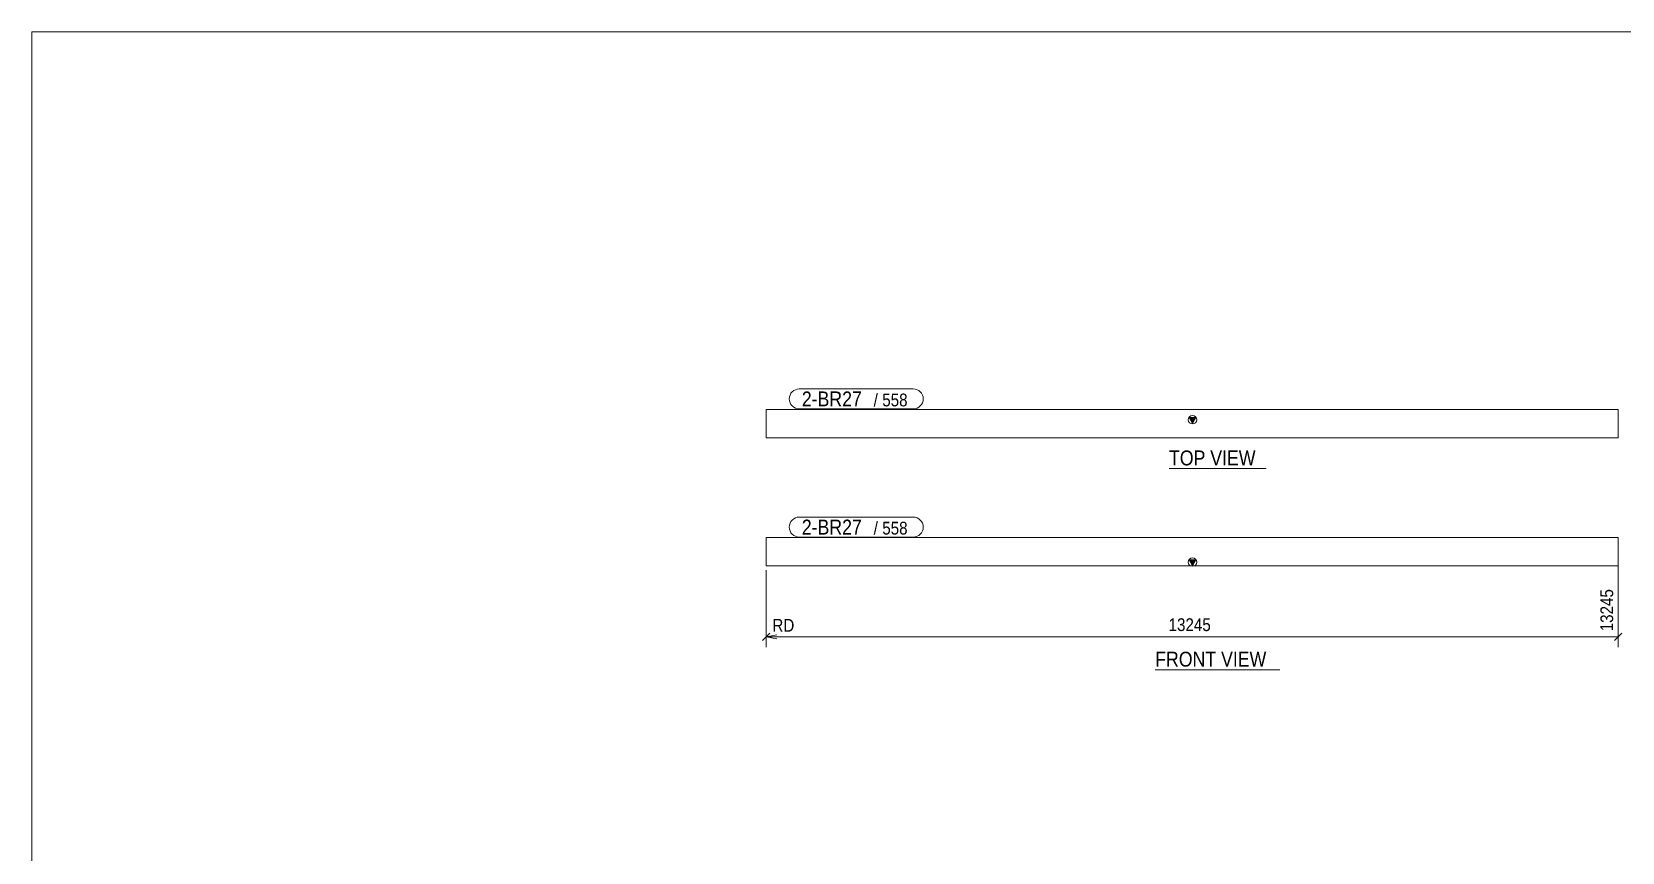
# Model space of a CAD drawing. Header units: millimetres. Extents: x 2 to 579, y 1 to 405.
# Drawn here: x 5 to 378.5, y 212.2 to 405 of the extents above; entities that cross this region are included whole.
import ezdxf

# ---------------------------------------------------------------- set-up
doc = ezdxf.new("R2010")
doc.units = ezdxf.units.MM
doc.linetypes.add('XKITLINE00', pattern=[0])
for name, color, linetype, lineweight in [('Dimensions', 7, 'Continuous', 0), ('DrawingSheet', 5, 'Continuous', 0), ('OtherObjectType', 7, 'Continuous', 0), ('Part', 2, 'Continuous', 0), ('PartMark', 7, 'Continuous', 0)]:
    doc.layers.add(name, color=color, linetype=linetype, lineweight=lineweight)
doc.styles.add('ARIAL', font='ARIAL.TTF')

# ---------------------------------------------------------------- blocks, each defined once
blk = doc.blocks.new('*A1')
at = {"layer": 'Part'}
blk.add_hatch(color=2, dxfattribs=at).paths.add_polyline_path([(276.8, 280.91), (278.4, 280.91), (277.6, 279.51)], flags=17)
at = {"layer": 'Part', "color": 2, "linetype": 'XKITLINE00', "lineweight": 0}
for p, q in [((177.5, 286.17), (277.5, 286.17)), ((177.5, 280.48), (177.5, 286.17)), ((277.6, 286.17), (377.6, 286.17)), ((377.6, 286.17), (377.6, 279.51)), ((177.5, 279.51), (177.5, 280.48)), ((277.6, 279.51), (276.8, 280.91)), ((276.8, 280.91), (278.4, 280.91)), ((278.4, 280.91), (277.6, 279.51)), ((277.5, 279.51), (177.5, 279.51)), ((377.6, 279.51), (277.6, 279.51))]:
    blk.add_line(p, q, dxfattribs=at)
blk.add_circle((277.6, 280.41), 1, dxfattribs=at)
blk = doc.blocks.new('*A2')
at = {"layer": 'Part'}
blk.add_hatch(color=2, dxfattribs=at).paths.add_polyline_path([(276.8, 314.36), (278.4, 314.36), (277.6, 312.96)], flags=17)
at = {"layer": 'Part', "color": 2, "linetype": 'XKITLINE00', "lineweight": 0}
for p, q in [((277.5, 316.29), (177.5, 316.29)), ((177.5, 316.29), (177.5, 309.62)), ((277.6, 312.96), (276.8, 314.36)), ((276.8, 314.36), (278.4, 314.36)), ((377.6, 316.29), (277.6, 316.29)), ((278.4, 314.36), (277.6, 312.96)), ((377.6, 316.29), (377.6, 309.62)), ((177.5, 309.62), (277.5, 309.62)), ((277.6, 309.62), (377.6, 309.62))]:
    blk.add_line(p, q, dxfattribs=at)
blk.add_circle((277.6, 313.86), 1, dxfattribs=at)
blk = doc.blocks.new('*A5')
at = {"layer": 'DrawingSheet', "color": 5, "linetype": 'XKITLINE00', "lineweight": 0}
for p, q in [((579, 405), (5, 405)), ((5, 405), (5, 5))]:
    blk.add_line(p, q, dxfattribs=at)
blk = doc.blocks.new('*A14')
at = {"layer": 'Dimensions', "color": 7, "linetype": 'XKITLINE00', "lineweight": 0}
for p, q in [((177.5, 278.51), (177.5, 260.44)), ((177.5, 278.51), (177.5, 260.44)), ((377.6, 279.48), (377.6, 260.44)), ((178.35, 263.69), (176.65, 261.99)), ((180, 263.34), (177.5, 262.84)), ((177.5, 262.84), (377.6, 262.84)), ((180, 262.34), (177.5, 262.84)), ((184.72, 262.84), (177.5, 262.84)), ((378.45, 263.69), (376.75, 261.99))]:
    blk.add_line(p, q, dxfattribs=at)
at = {"layer": 'Dimensions', "color": 3}
for p in [(177.5, 262.84), (377.6, 262.84)]:
    blk.add_point(p, dxfattribs=at)
at = {"layer": 'Dimensions', "color": 7}
blk.add_point((177.5, 262.84), dxfattribs=at)
at = {"layer": 'Dimensions', "color": 3, "style": 'ARIAL', "width": 0.85}
blk.add_text('13245', height=3, rotation=90.0002, dxfattribs=at).set_placement((376.4, 264.14))
for s, p in [('RD', (178.94, 264.04)), ('13245', (271.99, 264.19))]:
    blk.add_text(s, height=3, dxfattribs=at).set_placement(p)
blk = doc.blocks.new('*A15')
at = {"layer": 'PartMark', "color": 7, "linetype": 'XKITLINE00', "lineweight": 0}
for p, q in [((185.25, 290.97), (212.01, 290.97)), ((185.25, 286.27), (212.01, 286.27))]:
    blk.add_line(p, q, dxfattribs=at)
for centre, start, end in [((185.25, 288.62), 90, 270), ((212.01, 288.62), 270, 90)]:
    blk.add_arc(centre, 2.35, start, end, dxfattribs=at)
at = {"layer": 'PartMark', "color": 1, "style": 'ARIAL', "width": 0.85}
blk.add_text('2-BR27', height=3.5, dxfattribs=at).set_placement((185.85, 286.87))
at = {"layer": 'PartMark', "color": 3, "style": 'ARIAL', "width": 0.85}
for s, p in [('/', (202.73, 286.87)), ('558', (204.74, 286.87))]:
    blk.add_text(s, height=3, dxfattribs=at).set_placement(p)
blk = doc.blocks.new('*A16')
at = {"layer": 'OtherObjectType', "color": 7, "linetype": 'XKITLINE00', "lineweight": 0}
blk.add_line((268.85, 255.09), (298.15, 255.09), dxfattribs=at)
at = {"layer": 'OtherObjectType', "color": 7, "style": 'ARIAL', "width": 0.85}
blk.add_text('FRONT VIEW', height=3.5, dxfattribs=at).set_placement((268.85, 255.84))
blk = doc.blocks.new('*A18')
at = {"layer": 'PartMark', "color": 7, "linetype": 'XKITLINE00', "lineweight": 0}
for p, q in [((185.25, 321.09), (212.01, 321.09)), ((185.25, 316.39), (212.01, 316.39))]:
    blk.add_line(p, q, dxfattribs=at)
for centre, start, end in [((185.25, 318.74), 90, 270), ((212.01, 318.74), 270, 90)]:
    blk.add_arc(centre, 2.35, start, end, dxfattribs=at)
at = {"layer": 'PartMark', "color": 1, "style": 'ARIAL', "width": 0.85}
blk.add_text('2-BR27', height=3.5, dxfattribs=at).set_placement((185.85, 316.99))
at = {"layer": 'PartMark', "color": 3, "style": 'ARIAL', "width": 0.85}
for s, p in [('/', (202.73, 316.99)), ('558', (204.74, 316.99))]:
    blk.add_text(s, height=3, dxfattribs=at).set_placement(p)
blk = doc.blocks.new('*A19')
at = {"layer": 'OtherObjectType', "color": 7, "linetype": 'XKITLINE00', "lineweight": 0}
blk.add_line((272.09, 302.37), (294.91, 302.37), dxfattribs=at)
at = {"layer": 'OtherObjectType', "color": 7, "style": 'ARIAL', "width": 0.85}
blk.add_text('TOP VIEW', height=3.5, dxfattribs=at).set_placement((272.09, 303.12))

msp = doc.modelspace()

# ---------------------------------------------------------------- block references
at = {"lineweight": 0}
for name in ['*A5', '*A18', '*A19', '*A15', '*A14', '*A16']:
    msp.add_blockref(name, (0, 0), dxfattribs=at)
at = {"layer": 'Part', "lineweight": 0}
for name in ['*A2', '*A1']:
    msp.add_blockref(name, (0, 0), dxfattribs=at)

doc.saveas('drawing.dxf')
